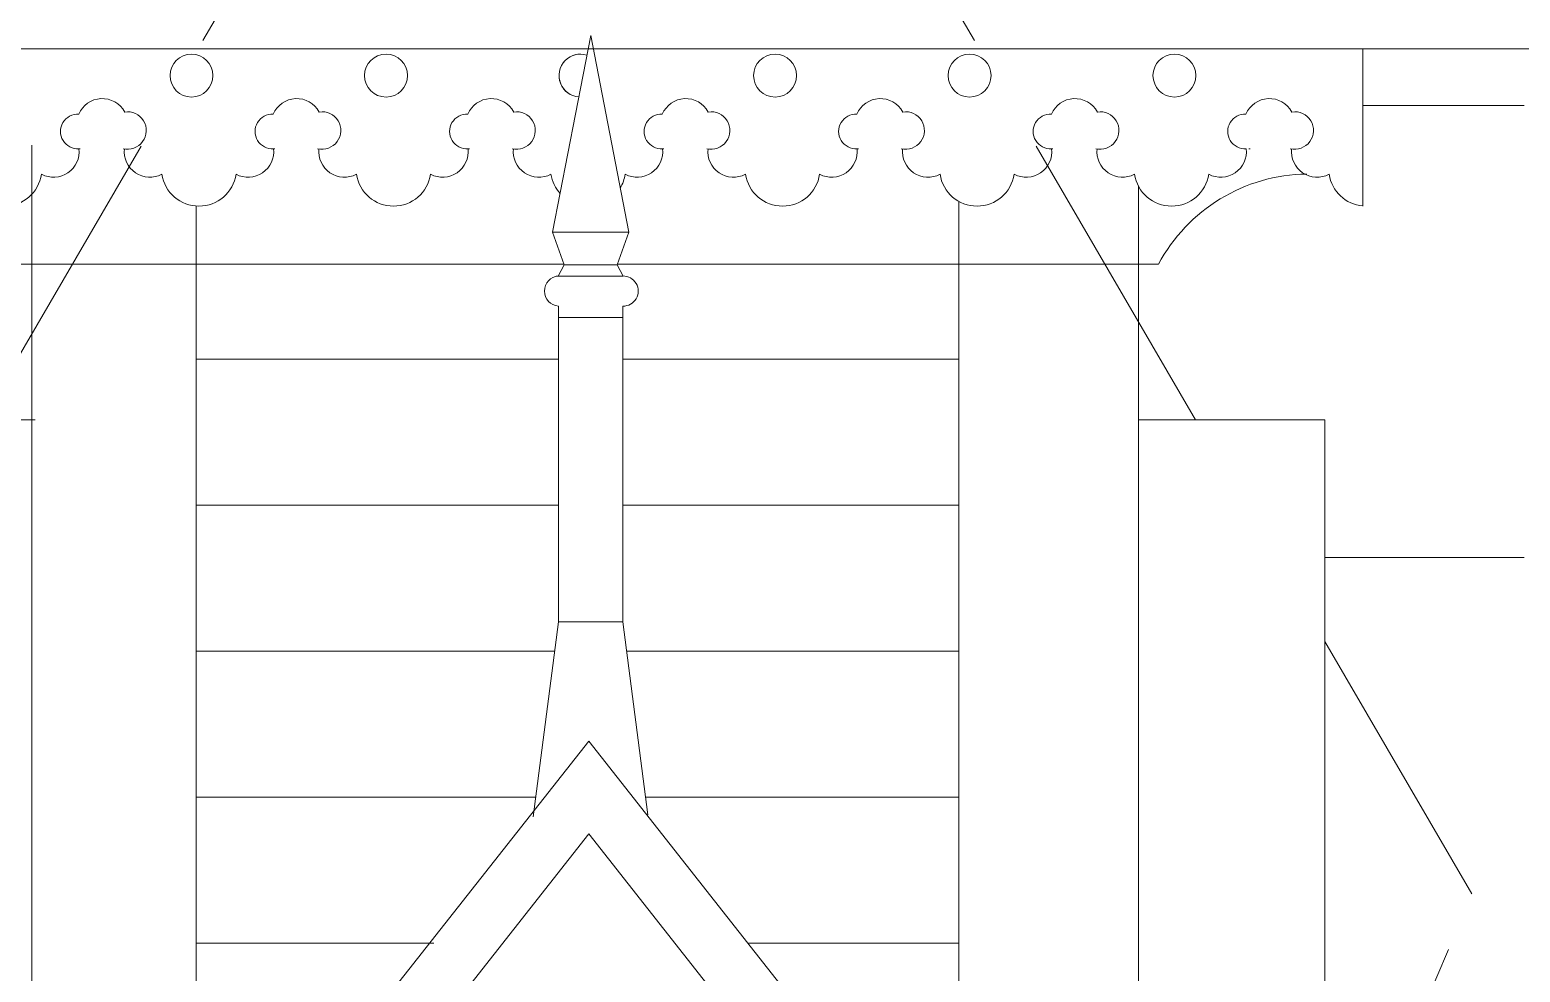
# Model space of a CAD drawing. Header units: millimetres. Extents: x 2399 to 111977, y 1313 to 59551.
# Drawn here: x 72755 to 74084, y 41059 to 41898 of the extents above; entities that cross this region are included whole.
import ezdxf

# ---------------------------------------------------------------- set-up
doc = ezdxf.new("R2010")
doc.units = ezdxf.units.MM
doc.linetypes.add('Невидимая', pattern=[391.222223, 282.222223, -109])
doc.layers.add('hatch1', color=7, linetype='Continuous', lineweight=20, true_color=0x6a6a6a)
doc.layers.add('main line', color=7, linetype='Continuous', lineweight=13)

msp = doc.modelspace()

# ---------------------------------------------------------------- linework, layer by layer
at = {"layer": 'hatch1', "color": 251, "linetype": 'Невидимая', "lineweight": 20, "true_color": 0x6a6a6a}
for p, q in [((72712.2271, 41550.863), (73256.5941, 42484.1677)), ((73794.3429, 41550.863), (73249.9759, 42484.1677))]:
    msp.add_line(p, q, dxfattribs=at)
at = {"layer": 'main line', "color": 7, "linetype": 'Continuous', "lineweight": 13}
for p, q in [((73221.1601, 41718.2145), (73255.067, 41893.3899)), ((73288.9739, 41718.2145), (73255.067, 41893.3899)), ((72379.684, 41881.3651), (73247.5345, 41881.3651)), ((73247.5345, 41881.3651), (74124.6059, 41881.3651)), ((73943.4255, 41741.2878), (73943.4255, 41881.5178)), ((74087.1651, 41830.9503), (73943.4255, 41830.9503)), ((72757.0117, 41689.4192), (72757.0117, 41795.6428)), ((73743.3006, 41759.1945), (73743.3006, 40644.2981)), ((73583.2213, 41745.501), (73583.2213, 40847.2799)), ((72903.466, 41689.4192), (72903.466, 41741.3474)), ((73288.9739, 41718.2145), (73221.1601, 41718.2145)), ((73231.5401, 41689.0715), (73221.1601, 41718.2145)), ((73278.5939, 41689.0715), (73288.9739, 41718.2145)), ((72740.2026, 41689.4192), (73231.4163, 41689.4192)), ((72757.0117, 41689.4192), (72757.0117, 40630.4255)), ((72903.466, 41689.4192), (72903.466, 40816.1307)), ((73284.1171, 41679.021), (73224.2689, 41679.021)), ((73226.017, 41679.021), (73231.5401, 41689.0715)), ((73231.5401, 41689.0715), (73255.067, 41689.0715)), ((73278.5939, 41689.0715), (73255.067, 41689.0715)), ((73284.1171, 41679.021), (73278.5939, 41689.0715)), ((73278.7178, 41689.4192), (73761.1643, 41689.4192)), ((73226.3889, 41370.9116), (73226.3889, 41652.1847)), ((73283.7452, 41370.9116), (73283.7452, 41652.1847)), ((73226.3889, 41646.3765), (73226.3889, 41594.3646)), ((73283.7452, 41641.925), (73226.3889, 41641.925)), ((72903.466, 41605.0213), (73226.3889, 41605.0213)), ((73283.7452, 41605.0213), (73583.2213, 41605.0213)), ((72593.6675, 41550.863), (72759.7969, 41550.863)), ((73909.43, 41550.863), (73743.3006, 41550.863)), ((73909.43, 40433.6448), (73909.43, 41550.863)), ((72903.466, 41474.926), (73226.3889, 41474.926)), ((73283.7452, 41474.926), (73583.2213, 41474.926)), ((74087.1651, 41428.3803), (73909.43, 41428.3803)), ((73226.3889, 41370.9116), (73203.9256, 41197.1158)), ((73283.7452, 41370.9116), (73226.3889, 41370.9116)), ((73283.7452, 41370.9116), (73305.8639, 41198.9713)), ((72903.466, 41344.8307), (73223.0179, 41344.8307)), ((73287.1003, 41344.8307), (73583.2213, 41344.8307)), ((73253.285, 41264.7277), (71505.5558, 39048.5934)), ((73253.285, 41264.7277), (75001.0142, 39048.5934)), ((72903.466, 41214.7355), (73206.2029, 41214.7355)), ((73303.8359, 41214.7355), (73583.2213, 41214.7355)), ((73253.285, 41181.978), (71552.581, 39025.4721)), ((73253.285, 41181.978), (74936.744, 39047.3389)), ((72903.466, 41084.6402), (73115.223, 41084.6402)), ((73395.3089, 41084.6402), (73583.2213, 41084.6402))]:
    msp.add_line(p, q, dxfattribs=at)
at = {"layer": 'main line', "color": 7, "linetype": 'Невидимая', "lineweight": 13}
for p, q in [((74040.6348, 41128.6011), (73909.43, 41353.5488)), ((73909.43, 40819.1659), (74040.6348, 41128.6011))]:
    msp.add_line(p, q, dxfattribs=at)
at = {"layer": 'main line', "color": 7, "linetype": 'Continuous', "lineweight": 13, "flags": 128}
for points in [[(72838.2175, 41792.4361, 1.219803903), (72839.648, 41825.118, 0.63216014), (72798.684, 41823.1197, 1.067465283), (72798.9187, 41792.4361, -0.60309642), (72765.527, 41769.6698)], [(72838.2175, 41792.4361, 1.219803903), (72839.648, 41825.118, 0.63216014), (72798.684, 41823.1197, 1.067465283), (72798.9187, 41792.4361, -0.60309642), (72765.527, 41769.6698)], [(72838.2175, 41792.4361, 1.219803903), (72839.648, 41825.118, 0.63216014), (72798.684, 41823.1197, 1.067465283), (72798.9187, 41792.4361, -0.60309642), (72765.527, 41769.6698)], [(72838.2175, 41792.4361, 1.219803903), (72839.648, 41825.118, 0.63216014), (72798.684, 41823.1197, 1.067465283), (72798.9187, 41792.4361, -0.60309642), (72765.527, 41769.6698)], [(72838.2175, 41792.4361, 1.219803903), (72839.648, 41825.118, 0.63216014), (72798.684, 41823.1197, 1.067465283), (72798.9187, 41792.4361, -0.60309642), (72765.527, 41769.6698)], [(72838.2175, 41792.4361, 1.219803903), (72839.648, 41825.118, 0.63216014), (72798.684, 41823.1197, 1.067465283), (72798.9187, 41792.4361, -0.60309642), (72765.527, 41769.6698)], [(73011.6295, 41792.4361, 1.219803903), (73013.06, 41825.118, 0.63216014), (72972.0959, 41823.1197, 1.067465283), (72972.3307, 41792.4361, -0.60309642), (72938.9389, 41769.6698)], [(73011.6295, 41792.4361, 1.219803903), (73013.06, 41825.118, 0.63216014), (72972.0959, 41823.1197, 1.067465283), (72972.3307, 41792.4361, -0.60309642), (72938.9389, 41769.6698)], [(73011.6295, 41792.4361, 1.219803903), (73013.06, 41825.118, 0.63216014), (72972.0959, 41823.1197, 1.067465283), (72972.3307, 41792.4361, -0.60309642), (72938.9389, 41769.6698)], [(73011.6295, 41792.4361, 1.219803903), (73013.06, 41825.118, 0.63216014), (72972.0959, 41823.1197, 1.067465283), (72972.3307, 41792.4361, -0.60309642), (72938.9389, 41769.6698)], [(73011.6295, 41792.4361, 1.219803903), (73013.06, 41825.118, 0.63216014), (72972.0959, 41823.1197, 1.067465283), (72972.3307, 41792.4361, -0.60309642), (72938.9389, 41769.6698)], [(73011.6295, 41792.4361, 1.219803903), (73013.06, 41825.118, 0.63216014), (72972.0959, 41823.1197, 1.067465283), (72972.3307, 41792.4361, -0.60309642), (72938.9389, 41769.6698)], [(73185.0415, 41792.4361, 1.219803903), (73186.4719, 41825.118, 0.63216014), (73145.5079, 41823.1197, 1.067465283), (73145.7427, 41792.4361, -0.60309642), (73112.3509, 41769.6698)], [(73185.0415, 41792.4361, 1.219803903), (73186.4719, 41825.118, 0.63216014), (73145.5079, 41823.1197, 1.067465283), (73145.7427, 41792.4361, -0.60309642), (73112.3509, 41769.6698)], [(73185.0415, 41792.4361, 1.219803903), (73186.4719, 41825.118, 0.63216014), (73145.5079, 41823.1197, 1.067465283), (73145.7427, 41792.4361, -0.60309642), (73112.3509, 41769.6698)], [(73185.0415, 41792.4361, 1.219803903), (73186.4719, 41825.118, 0.63216014), (73145.5079, 41823.1197, 1.067465283), (73145.7427, 41792.4361, -0.60309642), (73112.3509, 41769.6698)], [(73185.0415, 41792.4361, 1.219803903), (73186.4719, 41825.118, 0.63216014), (73145.5079, 41823.1197, 1.067465283), (73145.7427, 41792.4361, -0.60309642), (73112.3509, 41769.6698)], [(73185.0415, 41792.4361, 1.219803903), (73186.4719, 41825.118, 0.63216014), (73145.5079, 41823.1197, 1.067465283), (73145.7427, 41792.4361, -0.60309642), (73112.3509, 41769.6698)], [(73358.4534, 41792.4361, 1.219803903), (73359.8839, 41825.118, 0.63216014), (73318.9199, 41823.1197, 1.067465283), (73319.1546, 41792.4361, -0.60309642), (73285.7629, 41769.6698)], [(73358.4534, 41792.4361, 1.219803903), (73359.8839, 41825.118, 0.63216014), (73318.9199, 41823.1197, 1.067465283), (73319.1546, 41792.4361, -0.60309642), (73285.7629, 41769.6698)], [(73358.4534, 41792.4361, 1.219803903), (73359.8839, 41825.118, 0.63216014), (73318.9199, 41823.1197, 1.067465283), (73319.1546, 41792.4361, -0.60309642), (73285.7629, 41769.6698)], [(73358.4534, 41792.4361, 1.219803903), (73359.8839, 41825.118, 0.63216014), (73318.9199, 41823.1197, 1.067465283), (73319.1546, 41792.4361, -0.60309642), (73285.7629, 41769.6698)], [(73358.4534, 41792.4361, 1.219803903), (73359.8839, 41825.118, 0.63216014), (73318.9199, 41823.1197, 1.067465283), (73319.1546, 41792.4361, -0.60309642), (73285.7629, 41769.6698)], [(73358.4534, 41792.4361, 1.219803903), (73359.8839, 41825.118, 0.63216014), (73318.9199, 41823.1197, 1.067465283), (73319.1546, 41792.4361, -0.60309642), (73285.7629, 41769.6698)], [(73531.8654, 41792.4361, 1.219803903), (73533.2959, 41825.118, 0.63216014), (73492.3318, 41823.1197, 1.067465283), (73492.5666, 41792.4361, -0.60309642), (73459.1748, 41769.6698)], [(73531.8654, 41792.4361, 1.219803903), (73533.2959, 41825.118, 0.63216014), (73492.3318, 41823.1197, 1.067465283), (73492.5666, 41792.4361, -0.60309642), (73459.1748, 41769.6698)], [(73531.8654, 41792.4361, 1.219803903), (73533.2959, 41825.118, 0.63216014), (73492.3318, 41823.1197, 1.067465283), (73492.5666, 41792.4361, -0.60309642), (73459.1748, 41769.6698)], [(73531.8654, 41792.4361, 1.219803903), (73533.2959, 41825.118, 0.63216014), (73492.3318, 41823.1197, 1.067465283), (73492.5666, 41792.4361, -0.60309642), (73459.1748, 41769.6698)], [(73531.8654, 41792.4361, 1.219803903), (73533.2959, 41825.118, 0.63216014), (73492.3318, 41823.1197, 1.067465283), (73492.5666, 41792.4361, -0.60309642), (73459.1748, 41769.6698)], [(73531.8654, 41792.4361, 1.219803903), (73533.2959, 41825.118, 0.63216014), (73492.3318, 41823.1197, 1.067465283), (73492.5666, 41792.4361, -0.60309642), (73459.1748, 41769.6698)], [(73705.2774, 41792.4361, 1.219803903), (73706.7078, 41825.118, 0.63216014), (73665.7438, 41823.1197, 1.067465283), (73665.9786, 41792.4361, -0.60309642), (73632.5868, 41769.6698)], [(73705.2774, 41792.4361, 1.219803903), (73706.7078, 41825.118, 0.63216014), (73665.7438, 41823.1197, 1.067465283), (73665.9786, 41792.4361, -0.60309642), (73632.5868, 41769.6698)], [(73705.2774, 41792.4361, 1.219803903), (73706.7078, 41825.118, 0.63216014), (73665.7438, 41823.1197, 1.067465283), (73665.9786, 41792.4361, -0.60309642), (73632.5868, 41769.6698)], [(73705.2774, 41792.4361, 1.219803903), (73706.7078, 41825.118, 0.63216014), (73665.7438, 41823.1197, 1.067465283), (73665.9786, 41792.4361, -0.60309642), (73632.5868, 41769.6698)], [(73705.2774, 41792.4361, 1.219803903), (73706.7078, 41825.118, 0.63216014), (73665.7438, 41823.1197, 1.067465283), (73665.9786, 41792.4361, -0.60309642), (73632.5868, 41769.6698)], [(73705.2774, 41792.4361, 1.219803903), (73706.7078, 41825.118, 0.63216014), (73665.7438, 41823.1197, 1.067465283), (73665.9786, 41792.4361, -0.60309642), (73632.5868, 41769.6698)], [(73878.6893, 41792.4361, 1.219803903), (73880.1198, 41825.118, 0.63216014), (73839.1558, 41823.1197, 1.067465283), (73839.3905, 41792.4361, -0.60309642), (73805.9988, 41769.6698)], [(73878.6893, 41792.4361, 1.219803903), (73880.1198, 41825.118, 0.63216014), (73839.1558, 41823.1197, 1.067465283), (73839.3905, 41792.4361, -0.60309642), (73805.9988, 41769.6698)], [(73878.6893, 41792.4361, 1.219803903), (73880.1198, 41825.118, 0.63216014), (73839.1558, 41823.1197, 1.067465283), (73839.3905, 41792.4361, -0.60309642), (73805.9988, 41769.6698)], [(73878.6893, 41792.4361, 1.219803903), (73880.1198, 41825.118, 0.63216014), (73839.1558, 41823.1197, 1.067465283), (73839.3905, 41792.4361, -0.60309642), (73805.9988, 41769.6698)], [(73878.6893, 41792.4361, 1.219803903), (73880.1198, 41825.118, 0.63216014), (73839.1558, 41823.1197, 1.067465283), (73839.3905, 41792.4361, -0.60309642), (73805.9988, 41769.6698)], [(73878.6893, 41792.4361, 1.219803903), (73880.1198, 41825.118, 0.63216014), (73839.1558, 41823.1197, 1.067465283), (73839.3905, 41792.4361, -0.60309642), (73805.9988, 41769.6698)], [(72800.1164, 41792.4361, -0.017938026), (72798.9451, 41792.1922)], [(72800.1164, 41792.4361, -0.017938026), (72798.9451, 41792.1922)], [(72800.1164, 41792.4361, -0.017938026), (72798.9451, 41792.1922)], [(72800.1164, 41792.4361, -0.017938026), (72798.9451, 41792.1922)], [(72800.1164, 41792.4361, -0.017938026), (72798.9451, 41792.1922)], [(72800.1164, 41792.4361, -0.017938026), (72798.9451, 41792.1922)], [(72839.4153, 41792.4361, 0.60309642), (72872.807, 41769.6698)], [(72839.4153, 41792.4361, 0.60309642), (72872.807, 41769.6698)], [(72839.4153, 41792.4361, 0.60309642), (72872.807, 41769.6698)], [(72839.4153, 41792.4361, 0.60309642), (72872.807, 41769.6698)], [(72839.4153, 41792.4361, 0.60309642), (72872.807, 41769.6698)], [(72839.4153, 41792.4361, 0.60309642), (72872.807, 41769.6698)], [(72973.5284, 41792.4361, -0.017938026), (72972.357, 41792.1922)], [(72973.5284, 41792.4361, -0.017938026), (72972.357, 41792.1922)], [(72973.5284, 41792.4361, -0.017938026), (72972.357, 41792.1922)], [(72973.5284, 41792.4361, -0.017938026), (72972.357, 41792.1922)], [(72973.5284, 41792.4361, -0.017938026), (72972.357, 41792.1922)], [(72973.5284, 41792.4361, -0.017938026), (72972.357, 41792.1922)], [(73012.8272, 41792.4361, 0.60309642), (73046.219, 41769.6698)], [(73012.8272, 41792.4361, 0.60309642), (73046.219, 41769.6698)], [(73012.8272, 41792.4361, 0.60309642), (73046.219, 41769.6698)], [(73012.8272, 41792.4361, 0.60309642), (73046.219, 41769.6698)], [(73012.8272, 41792.4361, 0.60309642), (73046.219, 41769.6698)], [(73012.8272, 41792.4361, 0.60309642), (73046.219, 41769.6698)], [(73146.9404, 41792.4361, -0.017938026), (73145.769, 41792.1922)], [(73146.9404, 41792.4361, -0.017938026), (73145.769, 41792.1922)], [(73146.9404, 41792.4361, -0.017938026), (73145.769, 41792.1922)], [(73146.9404, 41792.4361, -0.017938026), (73145.769, 41792.1922)], [(73146.9404, 41792.4361, -0.017938026), (73145.769, 41792.1922)], [(73146.9404, 41792.4361, -0.017938026), (73145.769, 41792.1922)], [(73186.2392, 41792.4361, 0.60309642), (73219.6309, 41769.6698)], [(73186.2392, 41792.4361, 0.60309642), (73219.6309, 41769.6698)], [(73186.2392, 41792.4361, 0.60309642), (73219.6309, 41769.6698)], [(73186.2392, 41792.4361, 0.60309642), (73219.6309, 41769.6698)], [(73186.2392, 41792.4361, 0.60309642), (73219.6309, 41769.6698)], [(73186.2392, 41792.4361, 0.60309642), (73219.6309, 41769.6698)], [(73320.3523, 41792.4361, -0.017938026), (73319.181, 41792.1922)], [(73320.3523, 41792.4361, -0.017938026), (73319.181, 41792.1922)], [(73320.3523, 41792.4361, -0.017938026), (73319.181, 41792.1922)], [(73320.3523, 41792.4361, -0.017938026), (73319.181, 41792.1922)], [(73320.3523, 41792.4361, -0.017938026), (73319.181, 41792.1922)], [(73320.3523, 41792.4361, -0.017938026), (73319.181, 41792.1922)], [(73359.6512, 41792.4361, 0.60309642), (73393.0429, 41769.6698)], [(73359.6512, 41792.4361, 0.60309642), (73393.0429, 41769.6698)], [(73359.6512, 41792.4361, 0.60309642), (73393.0429, 41769.6698)], [(73359.6512, 41792.4361, 0.60309642), (73393.0429, 41769.6698)], [(73359.6512, 41792.4361, 0.60309642), (73393.0429, 41769.6698)], [(73359.6512, 41792.4361, 0.60309642), (73393.0429, 41769.6698)], [(73493.7643, 41792.4361, -0.017938026), (73492.5929, 41792.1922)], [(73493.7643, 41792.4361, -0.017938026), (73492.5929, 41792.1922)], [(73493.7643, 41792.4361, -0.017938026), (73492.5929, 41792.1922)], [(73493.7643, 41792.4361, -0.017938026), (73492.5929, 41792.1922)], [(73493.7643, 41792.4361, -0.017938026), (73492.5929, 41792.1922)], [(73493.7643, 41792.4361, -0.017938026), (73492.5929, 41792.1922)], [(73533.0631, 41792.4361, 0.60309642), (73566.4549, 41769.6698)], [(73533.0631, 41792.4361, 0.60309642), (73566.4549, 41769.6698)], [(73533.0631, 41792.4361, 0.60309642), (73566.4549, 41769.6698)], [(73533.0631, 41792.4361, 0.60309642), (73566.4549, 41769.6698)], [(73533.0631, 41792.4361, 0.60309642), (73566.4549, 41769.6698)], [(73533.0631, 41792.4361, 0.60309642), (73566.4549, 41769.6698)], [(73667.1763, 41792.4361, -0.017938026), (73666.0049, 41792.1922)], [(73667.1763, 41792.4361, -0.017938026), (73666.0049, 41792.1922)], [(73667.1763, 41792.4361, -0.017938026), (73666.0049, 41792.1922)], [(73667.1763, 41792.4361, -0.017938026), (73666.0049, 41792.1922)], [(73667.1763, 41792.4361, -0.017938026), (73666.0049, 41792.1922)], [(73667.1763, 41792.4361, -0.017938026), (73666.0049, 41792.1922)], [(73706.4751, 41792.4361, 0.60309642), (73739.8668, 41769.6698)], [(73706.4751, 41792.4361, 0.60309642), (73739.8668, 41769.6698)], [(73706.4751, 41792.4361, 0.60309642), (73739.8668, 41769.6698)], [(73706.4751, 41792.4361, 0.60309642), (73739.8668, 41769.6698)], [(73706.4751, 41792.4361, 0.60309642), (73739.8668, 41769.6698)], [(73706.4751, 41792.4361, 0.60309642), (73739.8668, 41769.6698)], [(73843.043, 41792.4361, -0.017938026), (73841.8716, 41792.1922)], [(73843.043, 41792.4361, -0.017938026), (73841.8716, 41792.1922)], [(73843.043, 41792.4361, -0.017938026), (73841.8716, 41792.1922)], [(73843.043, 41792.4361, -0.017938026), (73841.8716, 41792.1922)], [(73843.043, 41792.4361, -0.017938026), (73841.8716, 41792.1922)], [(73843.043, 41792.4361, -0.017938026), (73841.8716, 41792.1922)], [(73879.887, 41792.4361, 0.60309642), (73913.2788, 41769.6698)], [(73879.887, 41792.4361, 0.60309642), (73913.2788, 41769.6698)], [(73879.887, 41792.4361, 0.60309642), (73913.2788, 41769.6698)], [(73879.887, 41792.4361, 0.60309642), (73913.2788, 41769.6698)], [(73879.887, 41792.4361, 0.60309642), (73913.2788, 41769.6698)], [(73879.887, 41792.4361, 0.60309642), (73913.2788, 41769.6698)]]:
    msp.add_lwpolyline(points, format="xyb", dxfattribs=at)
at = {"layer": 'main line', "color": 7, "linetype": 'Continuous', "lineweight": 13}
for centre in [(72899.2042, 41857.5488), (72899.2042, 41857.5488), (72899.2042, 41857.5488), (72899.2042, 41857.5488), (72899.2042, 41857.5488), (72899.2042, 41857.5488), (73072.6162, 41857.5488), (73072.6162, 41857.5488), (73072.6162, 41857.5488), (73072.6162, 41857.5488), (73072.6162, 41857.5488), (73072.6162, 41857.5488), (73419.4401, 41857.5488), (73419.4401, 41857.5488), (73419.4401, 41857.5488), (73419.4401, 41857.5488), (73419.4401, 41857.5488), (73419.4401, 41857.5488), (73592.8521, 41857.5488), (73592.8521, 41857.5488), (73592.8521, 41857.5488), (73592.8521, 41857.5488), (73592.8521, 41857.5488), (73592.8521, 41857.5488), (73775.4476, 41857.5488), (73775.4476, 41857.5488), (73775.4476, 41857.5488), (73775.4476, 41857.5488), (73775.4476, 41857.5488), (73775.4476, 41857.5488)]:
    msp.add_circle(centre, 19.1338, dxfattribs=at)
for centre, radius, start, end in [((73246.0282, 41857.5488), 19.1338, 72.855118, 265.2355021), ((73246.0282, 41857.5488), 19.1338, 102.504735, 235.5858851), ((73246.0282, 41857.5488), 19.1338, 102.504735, 235.5858851), ((73246.0282, 41857.5488), 19.1338, 102.504735, 235.5858851), ((73246.0282, 41857.5488), 19.1338, 102.504735, 235.5858851), ((73246.0282, 41857.5488), 19.1338, 102.504735, 235.5858851), ((72732.461, 41774.7083), 33.4476, 188.6639434, 351.3360566), ((72905.873, 41774.7083), 33.4476, 188.6639434, 351.3360566), ((73079.2849, 41774.7083), 33.4476, 188.6639434, 351.3360566), ((73252.6969, 41774.7083), 33.4476, 188.6639434, 221.8366388), ((73252.6969, 41774.7083), 33.4476, 329.0158515, 351.3360566), ((73426.1089, 41774.7083), 33.4476, 188.6639434, 351.3360566), ((73599.5208, 41774.7083), 33.4476, 188.6639434, 351.3360566), ((73772.9328, 41774.7083), 33.4476, 188.6639434, 351.3360566), ((73895.3631, 41617.7348), 152.1446, 90.7674584, 151.8903814), ((73946.3448, 41774.7083), 33.4476, 188.6639434, 264.9928522), ((73227.3012, 41665.6029), 13.4491, 93.8897678, 266.1102322), ((73283.9805, 41665.6029), 13.4202, 268.9953633, 91.0046367)]:
    msp.add_arc(centre, radius, start, end, dxfattribs=at)

doc.saveas('drawing.dxf')
